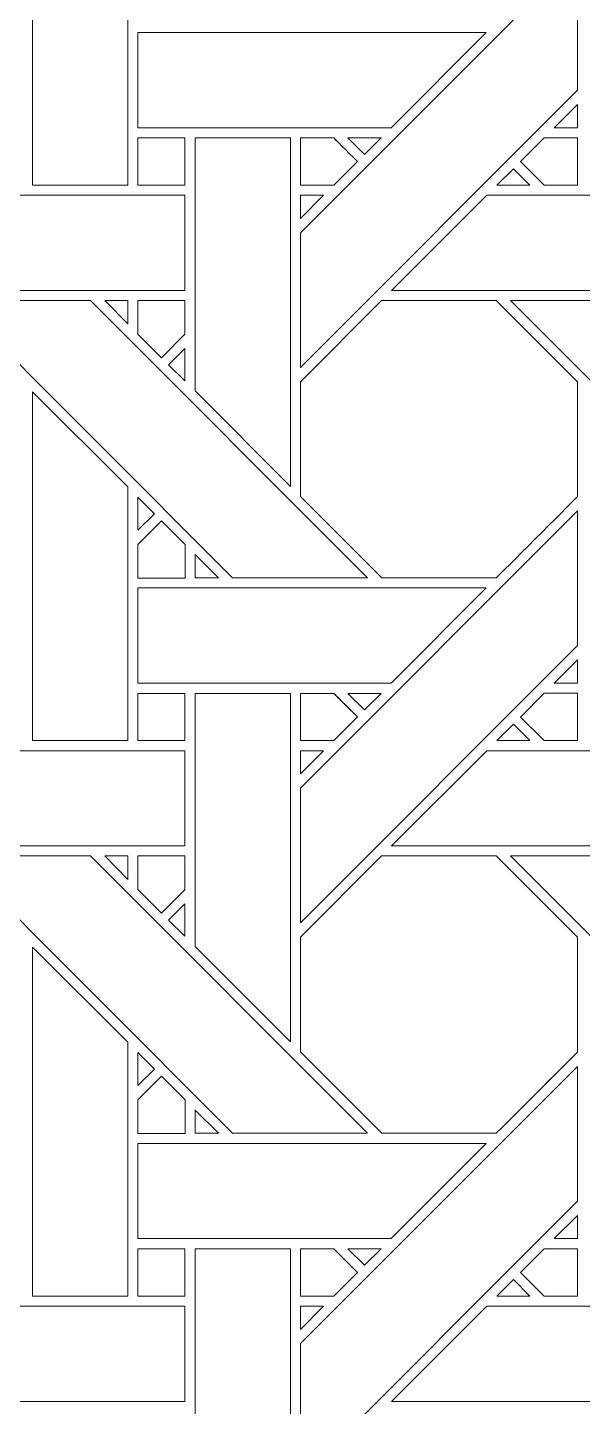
# Model space of a CAD drawing. Header units: inches. Extents: x 3.4 to 21.4, y 0.1 to 18.1.
# Drawn here: x 15.949 to 16.898, y 8.866 to 11.221 of the extents above; entities that cross this region are included whole.
import ezdxf

# ---------------------------------------------------------------- set-up
doc = ezdxf.new("R2010")
doc.units = ezdxf.units.IN
doc.header["$MEASUREMENT"] = 0
doc.layers.add('Design', color=7, linetype='Continuous', lineweight=0)

msp = doc.modelspace()

# ---------------------------------------------------------------- linework, layer by layer
at = {"layer": 'Design'}
for points, knots in [([(3.3829, 18.0948), (3.3829, 18.0948), (3.3829, 0.0948), (3.3829, 0.0948), (3.3829, 0.0948), (21.3829, 0.0948), (21.3829, 0.0948), (21.3829, 0.0948), (21.3829, 18.0948), (21.3829, 18.0948), (21.3829, 18.0948), (3.3829, 18.0948), (3.3829, 18.0948)], [0, 0, 0, 0, 1, 1, 1, 2, 2, 2, 3, 3, 3, 4, 4, 4, 4]), ([(4.2402, 17.2374), (4.2402, 17.2374), (4.2402, 0.9521), (4.2402, 0.9521), (4.2402, 0.9521), (20.5255, 0.9521), (20.5255, 0.9521), (20.5255, 0.9521), (20.5255, 17.2374), (20.5255, 17.2374), (20.5255, 17.2374), (4.2402, 17.2374), (4.2402, 17.2374)], [0, 0, 0, 0, 1, 1, 1, 2, 2, 2, 3, 3, 3, 4, 4, 4, 4]), ([(15.9574, 10.9519), (15.9574, 10.9519), (15.9574, 11.5477), (15.9574, 11.5477), (15.9574, 11.5477), (16.1201, 11.3856), (16.1201, 11.3856), (16.1201, 11.3856), (16.1201, 10.9519), (16.1201, 10.9519), (16.1201, 10.9519), (15.9574, 10.9519), (15.9574, 10.9519)], [0, 0, 0, 0, 1, 1, 1, 2, 2, 2, 3, 3, 3, 4, 4, 4, 4]), ([(16.889, 11.1141), (16.889, 11.1141), (16.4153, 10.6404), (16.4153, 10.6404), (16.4153, 10.6404), (16.4153, 10.8705), (16.4153, 10.8705), (16.4153, 10.8705), (16.889, 11.3441), (16.889, 11.3441), (16.889, 11.3441), (16.889, 11.1141), (16.889, 11.1141)], [0, 0, 0, 0, 1, 1, 1, 2, 2, 2, 3, 3, 3, 4, 4, 4, 4]), ([(16.5704, 11.0499), (16.5704, 11.0499), (16.1375, 11.0499), (16.1375, 11.0499), (16.1375, 11.0499), (16.1375, 11.2126), (16.1375, 11.2126), (16.1375, 11.2126), (16.7332, 11.2126), (16.7332, 11.2126), (16.7332, 11.2126), (16.5704, 11.0499), (16.5704, 11.0499)], [0, 0, 0, 0, 1, 1, 1, 2, 2, 2, 3, 3, 3, 4, 4, 4, 4]), ([(16.889, 11.0897), (16.889, 11.0897), (16.889, 11.0499), (16.889, 11.0499), (16.889, 11.0499), (16.8492, 11.0499), (16.8492, 11.0499), (16.8492, 11.0499), (16.889, 11.0897), (16.889, 11.0897)], [0, 0, 0, 0, 1, 1, 1, 2, 2, 2, 3, 3, 3, 3]), ([(16.2177, 10.9519), (16.2177, 10.9519), (16.1375, 10.9519), (16.1375, 10.9519), (16.1375, 10.9519), (16.1375, 11.0327), (16.1375, 11.0327), (16.1375, 11.0327), (16.2177, 11.0327), (16.2177, 11.0327), (16.2177, 11.0327), (16.2177, 10.9519), (16.2177, 10.9519)], [0, 0, 0, 0, 1, 1, 1, 2, 2, 2, 3, 3, 3, 4, 4, 4, 4]), ([(16.1375, 10.9519), (16.1375, 10.9519), (16.1375, 11.0327), (16.1375, 11.0327), (16.1375, 11.0327), (16.2177, 11.0327), (16.2177, 11.0327), (16.2177, 11.0327), (16.2177, 10.9519), (16.2177, 10.9519), (16.2177, 10.9519), (16.1375, 10.9519), (16.1375, 10.9519)], [0, 0, 0, 0, 1, 1, 1, 2, 2, 2, 3, 3, 3, 4, 4, 4, 4]), ([(16.2352, 10.6004), (16.2352, 10.6004), (16.2352, 11.0326), (16.2352, 11.0326), (16.2352, 11.0326), (16.3982, 11.0326), (16.3982, 11.0326), (16.3982, 11.0326), (16.3982, 10.4375), (16.3982, 10.4375), (16.3982, 10.4375), (16.2352, 10.6004), (16.2352, 10.6004)], [0, 0, 0, 0, 1, 1, 1, 2, 2, 2, 3, 3, 3, 4, 4, 4, 4]), ([(16.4724, 11.0327), (16.4775, 11.0276), (16.5083, 10.9967), (16.5127, 10.9923), (16.5127, 10.9923), (16.4723, 10.9519), (16.4723, 10.9519), (16.4723, 10.9519), (16.4153, 10.9519), (16.4153, 10.9519), (16.4153, 10.9519), (16.4153, 11.0327), (16.4153, 11.0327), (16.4153, 11.0327), (16.4724, 11.0327), (16.4724, 11.0327)], [0, 0, 0, 0, 1, 1, 1, 2, 2, 2, 3, 3, 3, 4, 4, 4, 5, 5, 5, 5]), ([(16.5127, 10.9923), (16.5127, 10.9923), (16.4723, 10.9519), (16.4723, 10.9519), (16.4723, 10.9519), (16.4153, 10.9519), (16.4153, 10.9519), (16.4153, 10.9519), (16.4153, 11.0327), (16.4153, 11.0327), (16.4153, 11.0327), (16.4724, 11.0327), (16.4724, 11.0327), (16.4777, 11.0274), (16.5085, 10.9965), (16.5127, 10.9923)], [0, 0, 0, 0, 1, 1, 1, 2, 2, 2, 3, 3, 3, 4, 4, 4, 5, 5, 5, 5]), ([(16.4967, 11.0326), (16.4967, 11.0326), (16.5532, 11.0326), (16.5532, 11.0326), (16.5532, 11.0326), (16.5249, 11.0045), (16.5249, 11.0045), (16.5249, 11.0045), (16.4967, 11.0326), (16.4967, 11.0326)], [0, 0, 0, 0, 1, 1, 1, 2, 2, 2, 3, 3, 3, 3]), ([(16.8319, 10.9519), (16.8319, 10.9519), (16.7915, 10.9923), (16.7915, 10.9923), (16.7915, 10.9923), (16.832, 11.0327), (16.832, 11.0327), (16.832, 11.0327), (16.889, 11.0327), (16.889, 11.0327), (16.889, 11.0327), (16.889, 10.9519), (16.889, 10.9519), (16.889, 10.9519), (16.8319, 10.9519), (16.8319, 10.9519)], [0, 0, 0, 0, 1, 1, 1, 2, 2, 2, 3, 3, 3, 4, 4, 4, 5, 5, 5, 5]), ([(16.889, 10.9519), (16.889, 10.9519), (16.8319, 10.9519), (16.8319, 10.9519), (16.8319, 10.9519), (16.7915, 10.9923), (16.7915, 10.9923), (16.7915, 10.9923), (16.832, 11.0327), (16.832, 11.0327), (16.832, 11.0327), (16.889, 11.0327), (16.889, 11.0327), (16.889, 11.0327), (16.889, 10.9519), (16.889, 10.9519)], [0, 0, 0, 0, 1, 1, 1, 2, 2, 2, 3, 3, 3, 4, 4, 4, 5, 5, 5, 5]), ([(16.7794, 10.9801), (16.7794, 10.9801), (16.8076, 10.9519), (16.8076, 10.9519), (16.8076, 10.9519), (16.7511, 10.9519), (16.7511, 10.9519), (16.7511, 10.9519), (16.7794, 10.9801), (16.7794, 10.9801)], [0, 0, 0, 0, 1, 1, 1, 2, 2, 2, 3, 3, 3, 3]), ([(16.2177, 10.9347), (16.2177, 10.9347), (16.2177, 10.7719), (16.2177, 10.7719), (16.2177, 10.7719), (15.6224, 10.7719), (15.6224, 10.7719), (15.6224, 10.7719), (15.7853, 10.9347), (15.7853, 10.9347), (15.7853, 10.9347), (16.2177, 10.9347), (16.2177, 10.9347)], [0, 0, 0, 0, 1, 1, 1, 2, 2, 2, 3, 3, 3, 4, 4, 4, 4]), ([(16.4551, 10.9347), (16.4551, 10.9347), (16.4153, 10.8949), (16.4153, 10.8949), (16.4153, 10.8949), (16.4153, 10.9347), (16.4153, 10.9347), (16.4153, 10.9347), (16.4551, 10.9347), (16.4551, 10.9347)], [0, 0, 0, 0, 1, 1, 1, 2, 2, 2, 3, 3, 3, 3]), ([(17.1664, 10.9347), (17.1664, 10.9347), (17.1664, 10.7719), (17.1664, 10.7719), (17.1664, 10.7719), (16.5711, 10.7719), (16.5711, 10.7719), (16.5711, 10.7719), (16.734, 10.9347), (16.734, 10.9347), (16.734, 10.9347), (17.1664, 10.9347), (17.1664, 10.9347)], [0, 0, 0, 0, 1, 1, 1, 2, 2, 2, 3, 3, 3, 4, 4, 4, 4]), ([(16.2993, 10.2811), (16.2993, 10.2811), (15.8257, 10.7548), (15.8257, 10.7548), (15.8257, 10.7548), (16.0567, 10.7548), (16.0567, 10.7548), (16.0567, 10.7548), (16.5303, 10.2811), (16.5303, 10.2811), (16.5303, 10.2811), (16.2993, 10.2811), (16.2993, 10.2811)], [0, 0, 0, 0, 1, 1, 1, 2, 2, 2, 3, 3, 3, 4, 4, 4, 4]), ([(16.1202, 10.7548), (16.1202, 10.7548), (16.1202, 10.715), (16.1202, 10.715), (16.1202, 10.715), (16.0808, 10.7548), (16.0808, 10.7548), (16.0808, 10.7548), (16.1202, 10.7548), (16.1202, 10.7548)], [0, 0, 0, 0, 1, 1, 1, 2, 2, 2, 3, 3, 3, 3]), ([(16.2177, 10.7548), (16.2177, 10.7548), (16.2177, 10.6972), (16.2177, 10.6972), (16.2177, 10.6972), (16.1778, 10.6573), (16.1778, 10.6573), (16.1778, 10.6573), (16.1375, 10.6976), (16.1375, 10.6976), (16.1375, 10.6976), (16.1375, 10.7548), (16.1375, 10.7548), (16.1375, 10.7548), (16.2177, 10.7548), (16.2177, 10.7548)], [0, 0, 0, 0, 1, 1, 1, 2, 2, 2, 3, 3, 3, 4, 4, 4, 5, 5, 5, 5]), ([(16.1778, 10.6573), (16.1778, 10.6573), (16.1375, 10.6976), (16.1375, 10.6976), (16.1375, 10.6976), (16.1375, 10.7548), (16.1375, 10.7548), (16.1375, 10.7548), (16.2177, 10.7548), (16.2177, 10.7548), (16.2177, 10.7548), (16.2177, 10.6972), (16.2177, 10.6972), (16.2177, 10.6972), (16.1778, 10.6573), (16.1778, 10.6573)], [0, 0, 0, 0, 1, 1, 1, 2, 2, 2, 3, 3, 3, 4, 4, 4, 5, 5, 5, 5]), ([(16.554, 10.7548), (16.554, 10.7548), (16.7502, 10.7548), (16.7502, 10.7548), (16.7502, 10.7548), (16.889, 10.6161), (16.889, 10.6161), (16.889, 10.6161), (16.889, 10.4199), (16.889, 10.4199), (16.8712, 10.4019), (16.7593, 10.2902), (16.7503, 10.2812), (16.7503, 10.2812), (16.5546, 10.2812), (16.5546, 10.2812), (16.5546, 10.2812), (16.4153, 10.4204), (16.4153, 10.4204), (16.4153, 10.4204), (16.4153, 10.6161), (16.4153, 10.6161), (16.4153, 10.6161), (16.554, 10.7548), (16.554, 10.7548)], [0, 0, 0, 0, 1, 1, 1, 2, 2, 2, 3, 3, 3, 4, 4, 4, 5, 5, 5, 6, 6, 6, 7, 7, 7, 8, 8, 8, 8]), ([(16.889, 10.4199), (16.8712, 10.4019), (16.7593, 10.2902), (16.7503, 10.2812), (16.7503, 10.2812), (16.5546, 10.2812), (16.5546, 10.2812), (16.5546, 10.2812), (16.4153, 10.4204), (16.4153, 10.4204), (16.4153, 10.4204), (16.4153, 10.6161), (16.4153, 10.6161), (16.4153, 10.6161), (16.554, 10.7548), (16.554, 10.7548), (16.554, 10.7548), (16.7502, 10.7548), (16.7502, 10.7548), (16.7502, 10.7548), (16.889, 10.6161), (16.889, 10.6161), (16.889, 10.6161), (16.889, 10.4199), (16.889, 10.4199)], [0, 0, 0, 0, 1, 1, 1, 2, 2, 2, 3, 3, 3, 4, 4, 4, 5, 5, 5, 6, 6, 6, 7, 7, 7, 8, 8, 8, 8]), ([(17.248, 10.2811), (17.248, 10.2811), (16.7745, 10.7548), (16.7745, 10.7548), (16.7745, 10.7548), (17.0054, 10.7548), (17.0054, 10.7548), (17.0054, 10.7548), (17.479, 10.2811), (17.479, 10.2811), (17.479, 10.2811), (17.248, 10.2811), (17.248, 10.2811)], [0, 0, 0, 0, 1, 1, 1, 2, 2, 2, 3, 3, 3, 4, 4, 4, 4]), ([(16.2177, 10.6729), (16.2177, 10.6729), (16.2177, 10.6178), (16.2177, 10.6178), (16.2177, 10.6178), (16.1899, 10.6452), (16.1899, 10.6452), (16.1899, 10.6452), (16.2177, 10.6729), (16.2177, 10.6729)], [0, 0, 0, 0, 1, 1, 1, 2, 2, 2, 3, 3, 3, 3]), ([(15.9574, 10.0031), (15.9574, 10.0031), (15.9574, 10.599), (15.9574, 10.599), (15.9574, 10.599), (16.1201, 10.4368), (16.1201, 10.4368), (16.1201, 10.4368), (16.1201, 10.0031), (16.1201, 10.0031), (16.1201, 10.0031), (15.9574, 10.0031), (15.9574, 10.0031)], [0, 0, 0, 0, 1, 1, 1, 2, 2, 2, 3, 3, 3, 4, 4, 4, 4]), ([(16.1374, 10.3626), (16.1374, 10.3626), (16.1374, 10.4193), (16.1374, 10.4193), (16.1374, 10.4193), (16.1656, 10.3908), (16.1656, 10.3908), (16.1656, 10.3908), (16.1374, 10.3626), (16.1374, 10.3626)], [0, 0, 0, 0, 1, 1, 1, 2, 2, 2, 3, 3, 3, 3]), ([(16.889, 10.1654), (16.889, 10.1654), (16.4153, 9.6917), (16.4153, 9.6917), (16.4153, 9.6917), (16.4153, 9.9218), (16.4153, 9.9218), (16.4153, 9.9218), (16.889, 10.3954), (16.889, 10.3954), (16.889, 10.3954), (16.889, 10.1654), (16.889, 10.1654)], [0, 0, 0, 0, 1, 1, 1, 2, 2, 2, 3, 3, 3, 4, 4, 4, 4]), ([(16.1375, 10.2809), (16.1375, 10.2809), (16.1375, 10.3382), (16.1375, 10.3382), (16.1375, 10.3382), (16.1778, 10.3785), (16.1778, 10.3785), (16.1778, 10.3785), (16.2181, 10.3382), (16.2181, 10.3382), (16.2181, 10.3382), (16.2181, 10.2809), (16.2181, 10.2809), (16.2181, 10.2809), (16.1375, 10.2809), (16.1375, 10.2809)], [0, 0, 0, 0, 1, 1, 1, 2, 2, 2, 3, 3, 3, 4, 4, 4, 5, 5, 5, 5]), ([(16.1778, 10.3785), (16.1778, 10.3785), (16.2181, 10.3382), (16.2181, 10.3382), (16.2181, 10.3382), (16.2181, 10.2809), (16.2181, 10.2809), (16.2181, 10.2809), (16.1375, 10.2809), (16.1375, 10.2809), (16.1375, 10.2809), (16.1375, 10.3382), (16.1375, 10.3382), (16.1375, 10.3382), (16.1778, 10.3785), (16.1778, 10.3785)], [0, 0, 0, 0, 1, 1, 1, 2, 2, 2, 3, 3, 3, 4, 4, 4, 5, 5, 5, 5]), ([(16.2354, 10.2811), (16.2354, 10.2811), (16.2354, 10.3209), (16.2354, 10.3209), (16.2354, 10.3209), (16.2751, 10.2811), (16.2751, 10.2811), (16.2751, 10.2811), (16.2354, 10.2811), (16.2354, 10.2811)], [0, 0, 0, 0, 1, 1, 1, 2, 2, 2, 3, 3, 3, 3]), ([(16.5704, 10.1012), (16.5704, 10.1012), (16.1375, 10.1012), (16.1375, 10.1012), (16.1375, 10.1012), (16.1375, 10.2639), (16.1375, 10.2639), (16.1375, 10.2639), (16.7332, 10.2639), (16.7332, 10.2639), (16.7332, 10.2639), (16.5704, 10.1012), (16.5704, 10.1012)], [0, 0, 0, 0, 1, 1, 1, 2, 2, 2, 3, 3, 3, 4, 4, 4, 4]), ([(16.889, 10.141), (16.889, 10.141), (16.889, 10.1012), (16.889, 10.1012), (16.889, 10.1012), (16.8492, 10.1012), (16.8492, 10.1012), (16.8492, 10.1012), (16.889, 10.141), (16.889, 10.141)], [0, 0, 0, 0, 1, 1, 1, 2, 2, 2, 3, 3, 3, 3]), ([(16.2177, 10.0031), (16.2177, 10.0031), (16.1375, 10.0031), (16.1375, 10.0031), (16.1375, 10.0031), (16.1375, 10.0839), (16.1375, 10.0839), (16.1375, 10.0839), (16.2177, 10.0839), (16.2177, 10.0839), (16.2177, 10.0839), (16.2177, 10.0031), (16.2177, 10.0031)], [0, 0, 0, 0, 1, 1, 1, 2, 2, 2, 3, 3, 3, 4, 4, 4, 4]), ([(16.1375, 10.0031), (16.1375, 10.0031), (16.1375, 10.0839), (16.1375, 10.0839), (16.1375, 10.0839), (16.2177, 10.0839), (16.2177, 10.0839), (16.2177, 10.0839), (16.2177, 10.0031), (16.2177, 10.0031), (16.2177, 10.0031), (16.1375, 10.0031), (16.1375, 10.0031)], [0, 0, 0, 0, 1, 1, 1, 2, 2, 2, 3, 3, 3, 4, 4, 4, 4]), ([(16.2352, 9.6517), (16.2352, 9.6517), (16.2352, 10.0839), (16.2352, 10.0839), (16.2352, 10.0839), (16.3982, 10.0839), (16.3982, 10.0839), (16.3982, 10.0839), (16.3982, 9.4888), (16.3982, 9.4888), (16.3982, 9.4888), (16.2352, 9.6517), (16.2352, 9.6517)], [0, 0, 0, 0, 1, 1, 1, 2, 2, 2, 3, 3, 3, 4, 4, 4, 4]), ([(16.4724, 10.0839), (16.4775, 10.0788), (16.5083, 10.048), (16.5127, 10.0436), (16.5127, 10.0436), (16.4723, 10.0032), (16.4723, 10.0032), (16.4723, 10.0032), (16.4153, 10.0032), (16.4153, 10.0032), (16.4153, 10.0032), (16.4153, 10.0839), (16.4153, 10.0839), (16.4153, 10.0839), (16.4724, 10.0839), (16.4724, 10.0839)], [0, 0, 0, 0, 1, 1, 1, 2, 2, 2, 3, 3, 3, 4, 4, 4, 5, 5, 5, 5]), ([(16.4973, 10.059), (16.4973, 10.059), (16.5127, 10.0436), (16.5127, 10.0436), (16.5127, 10.0436), (16.4723, 10.0032), (16.4723, 10.0032), (16.4723, 10.0032), (16.4153, 10.0032), (16.4153, 10.0032), (16.4153, 10.0032), (16.4153, 10.0839), (16.4153, 10.0839), (16.4153, 10.0839), (16.4724, 10.0839), (16.4724, 10.0839), (16.4778, 10.0785), (16.4879, 10.0685), (16.4973, 10.059)], [0, 0, 0, 0, 1, 1, 1, 2, 2, 2, 3, 3, 3, 4, 4, 4, 5, 5, 5, 6, 6, 6, 6]), ([(16.4967, 10.0839), (16.4967, 10.0839), (16.5532, 10.0839), (16.5532, 10.0839), (16.5532, 10.0839), (16.5249, 10.0557), (16.5249, 10.0557), (16.5249, 10.0557), (16.4967, 10.0839), (16.4967, 10.0839)], [0, 0, 0, 0, 1, 1, 1, 2, 2, 2, 3, 3, 3, 3]), ([(16.8319, 10.0031), (16.8319, 10.0031), (16.7915, 10.0435), (16.7915, 10.0435), (16.7915, 10.0435), (16.832, 10.084), (16.832, 10.084), (16.832, 10.084), (16.889, 10.084), (16.889, 10.084), (16.889, 10.084), (16.889, 10.0031), (16.889, 10.0031), (16.889, 10.0031), (16.8319, 10.0031), (16.8319, 10.0031)], [0, 0, 0, 0, 1, 1, 1, 2, 2, 2, 3, 3, 3, 4, 4, 4, 5, 5, 5, 5]), ([(16.889, 10.0031), (16.889, 10.0031), (16.8319, 10.0031), (16.8319, 10.0031), (16.8319, 10.0031), (16.7915, 10.0435), (16.7915, 10.0435), (16.7915, 10.0435), (16.832, 10.084), (16.832, 10.084), (16.832, 10.084), (16.889, 10.084), (16.889, 10.084), (16.889, 10.084), (16.889, 10.0031), (16.889, 10.0031)], [0, 0, 0, 0, 1, 1, 1, 2, 2, 2, 3, 3, 3, 4, 4, 4, 5, 5, 5, 5]), ([(16.7794, 10.0314), (16.7794, 10.0314), (16.8076, 10.0031), (16.8076, 10.0031), (16.8076, 10.0031), (16.7511, 10.0031), (16.7511, 10.0031), (16.7511, 10.0031), (16.7794, 10.0314), (16.7794, 10.0314)], [0, 0, 0, 0, 1, 1, 1, 2, 2, 2, 3, 3, 3, 3]), ([(16.2177, 9.986), (16.2177, 9.986), (16.2177, 9.8232), (16.2177, 9.8232), (16.2177, 9.8232), (15.6224, 9.8232), (15.6224, 9.8232), (15.6224, 9.8232), (15.7853, 9.986), (15.7853, 9.986), (15.7853, 9.986), (16.2177, 9.986), (16.2177, 9.986)], [0, 0, 0, 0, 1, 1, 1, 2, 2, 2, 3, 3, 3, 4, 4, 4, 4]), ([(16.4551, 9.986), (16.4551, 9.986), (16.4153, 9.9462), (16.4153, 9.9462), (16.4153, 9.9462), (16.4153, 9.986), (16.4153, 9.986), (16.4153, 9.986), (16.4551, 9.986), (16.4551, 9.986)], [0, 0, 0, 0, 1, 1, 1, 2, 2, 2, 3, 3, 3, 3]), ([(17.1664, 9.986), (17.1664, 9.986), (17.1664, 9.8232), (17.1664, 9.8232), (17.1664, 9.8232), (16.5711, 9.8232), (16.5711, 9.8232), (16.5711, 9.8232), (16.734, 9.986), (16.734, 9.986), (16.734, 9.986), (17.1664, 9.986), (17.1664, 9.986)], [0, 0, 0, 0, 1, 1, 1, 2, 2, 2, 3, 3, 3, 4, 4, 4, 4]), ([(16.2993, 9.3324), (16.2993, 9.3324), (15.8257, 9.8061), (15.8257, 9.8061), (15.8257, 9.8061), (16.0567, 9.8061), (16.0567, 9.8061), (16.0567, 9.8061), (16.5303, 9.3324), (16.5303, 9.3324), (16.5303, 9.3324), (16.2993, 9.3324), (16.2993, 9.3324)], [0, 0, 0, 0, 1, 1, 1, 2, 2, 2, 3, 3, 3, 4, 4, 4, 4]), ([(16.1202, 9.8061), (16.1202, 9.8061), (16.1202, 9.7662), (16.1202, 9.7662), (16.1202, 9.7662), (16.0808, 9.8061), (16.0808, 9.8061), (16.0808, 9.8061), (16.1202, 9.8061), (16.1202, 9.8061)], [0, 0, 0, 0, 1, 1, 1, 2, 2, 2, 3, 3, 3, 3]), ([(16.2177, 9.8061), (16.2177, 9.8061), (16.2177, 9.7485), (16.2177, 9.7485), (16.2177, 9.7485), (16.1778, 9.7085), (16.1778, 9.7085), (16.1778, 9.7085), (16.1375, 9.7489), (16.1375, 9.7489), (16.1375, 9.7489), (16.1375, 9.8061), (16.1375, 9.8061), (16.1375, 9.8061), (16.2177, 9.8061), (16.2177, 9.8061)], [0, 0, 0, 0, 1, 1, 1, 2, 2, 2, 3, 3, 3, 4, 4, 4, 5, 5, 5, 5]), ([(16.1778, 9.7085), (16.1778, 9.7085), (16.1375, 9.7489), (16.1375, 9.7489), (16.1375, 9.7489), (16.1375, 9.8061), (16.1375, 9.8061), (16.1375, 9.8061), (16.2177, 9.8061), (16.2177, 9.8061), (16.2177, 9.8061), (16.2177, 9.7485), (16.2177, 9.7485), (16.2177, 9.7485), (16.1778, 9.7085), (16.1778, 9.7085)], [0, 0, 0, 0, 1, 1, 1, 2, 2, 2, 3, 3, 3, 4, 4, 4, 5, 5, 5, 5]), ([(16.554, 9.8061), (16.554, 9.8061), (16.7502, 9.8061), (16.7502, 9.8061), (16.7502, 9.8061), (16.889, 9.6673), (16.889, 9.6673), (16.889, 9.6673), (16.889, 9.4711), (16.889, 9.4711), (16.8712, 9.4532), (16.7593, 9.3414), (16.7503, 9.3324), (16.7503, 9.3324), (16.5546, 9.3324), (16.5546, 9.3324), (16.5546, 9.3324), (16.4153, 9.4717), (16.4153, 9.4717), (16.4153, 9.4717), (16.4153, 9.6673), (16.4153, 9.6673), (16.4153, 9.6673), (16.554, 9.8061), (16.554, 9.8061)], [0, 0, 0, 0, 1, 1, 1, 2, 2, 2, 3, 3, 3, 4, 4, 4, 5, 5, 5, 6, 6, 6, 7, 7, 7, 8, 8, 8, 8]), ([(16.889, 9.4711), (16.8714, 9.4533), (16.7594, 9.3416), (16.7503, 9.3324), (16.7503, 9.3324), (16.5546, 9.3324), (16.5546, 9.3324), (16.5546, 9.3324), (16.4153, 9.4717), (16.4153, 9.4717), (16.4153, 9.4717), (16.4153, 9.6673), (16.4153, 9.6673), (16.4153, 9.6673), (16.554, 9.8061), (16.554, 9.8061), (16.554, 9.8061), (16.7502, 9.8061), (16.7502, 9.8061), (16.7502, 9.8061), (16.889, 9.6673), (16.889, 9.6673), (16.889, 9.6673), (16.889, 9.4711), (16.889, 9.4711)], [0, 0, 0, 0, 1, 1, 1, 2, 2, 2, 3, 3, 3, 4, 4, 4, 5, 5, 5, 6, 6, 6, 7, 7, 7, 8, 8, 8, 8]), ([(17.248, 9.3324), (17.248, 9.3324), (16.7745, 9.8061), (16.7745, 9.8061), (16.7745, 9.8061), (17.0054, 9.8061), (17.0054, 9.8061), (17.0054, 9.8061), (17.479, 9.3324), (17.479, 9.3324), (17.479, 9.3324), (17.248, 9.3324), (17.248, 9.3324)], [0, 0, 0, 0, 1, 1, 1, 2, 2, 2, 3, 3, 3, 4, 4, 4, 4]), ([(16.2177, 9.7242), (16.2177, 9.7242), (16.2177, 9.6691), (16.2177, 9.6691), (16.2177, 9.6691), (16.1899, 9.6964), (16.1899, 9.6964), (16.1899, 9.6964), (16.2177, 9.7242), (16.2177, 9.7242)], [0, 0, 0, 0, 1, 1, 1, 2, 2, 2, 3, 3, 3, 3]), ([(15.9574, 9.0544), (15.9574, 9.0544), (15.9574, 9.6503), (15.9574, 9.6503), (15.9574, 9.6503), (16.1201, 9.4881), (16.1201, 9.4881), (16.1201, 9.4881), (16.1201, 9.0544), (16.1201, 9.0544), (16.1201, 9.0544), (15.9574, 9.0544), (15.9574, 9.0544)], [0, 0, 0, 0, 1, 1, 1, 2, 2, 2, 3, 3, 3, 4, 4, 4, 4]), ([(16.1374, 9.4138), (16.1374, 9.4138), (16.1374, 9.4706), (16.1374, 9.4706), (16.1374, 9.4706), (16.1656, 9.442), (16.1656, 9.442), (16.1656, 9.442), (16.1374, 9.4138), (16.1374, 9.4138)], [0, 0, 0, 0, 1, 1, 1, 2, 2, 2, 3, 3, 3, 3]), ([(16.889, 9.2166), (16.889, 9.2166), (16.4153, 8.743), (16.4153, 8.743), (16.4153, 8.743), (16.4153, 8.9731), (16.4153, 8.9731), (16.4153, 8.9731), (16.889, 9.4467), (16.889, 9.4467), (16.889, 9.4467), (16.889, 9.2166), (16.889, 9.2166)], [0, 0, 0, 0, 1, 1, 1, 2, 2, 2, 3, 3, 3, 4, 4, 4, 4]), ([(16.1375, 9.3322), (16.1375, 9.3322), (16.1375, 9.3895), (16.1375, 9.3895), (16.1375, 9.3895), (16.1778, 9.4298), (16.1778, 9.4298), (16.1778, 9.4298), (16.2181, 9.3895), (16.2181, 9.3895), (16.2181, 9.3895), (16.2181, 9.3322), (16.2181, 9.3322), (16.2181, 9.3322), (16.1375, 9.3322), (16.1375, 9.3322)], [0, 0, 0, 0, 1, 1, 1, 2, 2, 2, 3, 3, 3, 4, 4, 4, 5, 5, 5, 5]), ([(16.1778, 9.4298), (16.1778, 9.4298), (16.2181, 9.3895), (16.2181, 9.3895), (16.2181, 9.3895), (16.2181, 9.3322), (16.2181, 9.3322), (16.2181, 9.3322), (16.1375, 9.3322), (16.1375, 9.3322), (16.1375, 9.3322), (16.1375, 9.3895), (16.1375, 9.3895), (16.1375, 9.3895), (16.1778, 9.4298), (16.1778, 9.4298)], [0, 0, 0, 0, 1, 1, 1, 2, 2, 2, 3, 3, 3, 4, 4, 4, 5, 5, 5, 5]), ([(16.2354, 9.3324), (16.2354, 9.3324), (16.2354, 9.3722), (16.2354, 9.3722), (16.2354, 9.3722), (16.2751, 9.3324), (16.2751, 9.3324), (16.2751, 9.3324), (16.2354, 9.3324), (16.2354, 9.3324)], [0, 0, 0, 0, 1, 1, 1, 2, 2, 2, 3, 3, 3, 3]), ([(16.5704, 9.1525), (16.5704, 9.1525), (16.1375, 9.1525), (16.1375, 9.1525), (16.1375, 9.1525), (16.1375, 9.3152), (16.1375, 9.3152), (16.1375, 9.3152), (16.7332, 9.3152), (16.7332, 9.3152), (16.7332, 9.3152), (16.5704, 9.1525), (16.5704, 9.1525)], [0, 0, 0, 0, 1, 1, 1, 2, 2, 2, 3, 3, 3, 4, 4, 4, 4]), ([(16.889, 9.1923), (16.889, 9.1923), (16.889, 9.1525), (16.889, 9.1525), (16.889, 9.1525), (16.8492, 9.1525), (16.8492, 9.1525), (16.8492, 9.1525), (16.889, 9.1923), (16.889, 9.1923)], [0, 0, 0, 0, 1, 1, 1, 2, 2, 2, 3, 3, 3, 3]), ([(16.2177, 9.0544), (16.2177, 9.0544), (16.1375, 9.0544), (16.1375, 9.0544), (16.1375, 9.0544), (16.1375, 9.1352), (16.1375, 9.1352), (16.1375, 9.1352), (16.2177, 9.1352), (16.2177, 9.1352), (16.2177, 9.1352), (16.2177, 9.0544), (16.2177, 9.0544)], [0, 0, 0, 0, 1, 1, 1, 2, 2, 2, 3, 3, 3, 4, 4, 4, 4]), ([(16.1375, 9.0544), (16.1375, 9.0544), (16.1375, 9.1352), (16.1375, 9.1352), (16.1375, 9.1352), (16.2177, 9.1352), (16.2177, 9.1352), (16.2177, 9.1352), (16.2177, 9.0544), (16.2177, 9.0544), (16.2177, 9.0544), (16.1375, 9.0544), (16.1375, 9.0544)], [0, 0, 0, 0, 1, 1, 1, 2, 2, 2, 3, 3, 3, 4, 4, 4, 4]), ([(16.2352, 8.703), (16.2352, 8.703), (16.2352, 9.1352), (16.2352, 9.1352), (16.2352, 9.1352), (16.3982, 9.1352), (16.3982, 9.1352), (16.3982, 9.1352), (16.3982, 8.5401), (16.3982, 8.5401), (16.3982, 8.5401), (16.2352, 8.703), (16.2352, 8.703)], [0, 0, 0, 0, 1, 1, 1, 2, 2, 2, 3, 3, 3, 4, 4, 4, 4]), ([(16.4724, 9.1352), (16.4775, 9.1301), (16.5083, 9.0993), (16.5127, 9.0948), (16.5127, 9.0948), (16.4723, 9.0544), (16.4723, 9.0544), (16.4723, 9.0544), (16.4153, 9.0544), (16.4153, 9.0544), (16.4153, 9.0544), (16.4153, 9.1352), (16.4153, 9.1352), (16.4153, 9.1352), (16.4724, 9.1352), (16.4724, 9.1352)], [0, 0, 0, 0, 1, 1, 1, 2, 2, 2, 3, 3, 3, 4, 4, 4, 5, 5, 5, 5]), ([(16.4988, 9.1088), (16.4988, 9.1088), (16.5127, 9.0948), (16.5127, 9.0948), (16.5127, 9.0948), (16.4723, 9.0544), (16.4723, 9.0544), (16.4723, 9.0544), (16.4153, 9.0544), (16.4153, 9.0544), (16.4153, 9.0544), (16.4153, 9.1352), (16.4153, 9.1352), (16.4153, 9.1352), (16.4724, 9.1352), (16.4724, 9.1352), (16.4781, 9.1295), (16.489, 9.1186), (16.4988, 9.1088)], [0, 0, 0, 0, 1, 1, 1, 2, 2, 2, 3, 3, 3, 4, 4, 4, 5, 5, 5, 6, 6, 6, 6]), ([(16.4967, 9.1352), (16.4967, 9.1352), (16.5532, 9.1352), (16.5532, 9.1352), (16.5532, 9.1352), (16.5249, 9.107), (16.5249, 9.107), (16.5249, 9.107), (16.4967, 9.1352), (16.4967, 9.1352)], [0, 0, 0, 0, 1, 1, 1, 2, 2, 2, 3, 3, 3, 3]), ([(16.8319, 9.0544), (16.8319, 9.0544), (16.7915, 9.0948), (16.7915, 9.0948), (16.7915, 9.0948), (16.832, 9.1352), (16.832, 9.1352), (16.832, 9.1352), (16.889, 9.1352), (16.889, 9.1352), (16.889, 9.1352), (16.889, 9.0544), (16.889, 9.0544), (16.889, 9.0544), (16.8319, 9.0544), (16.8319, 9.0544)], [0, 0, 0, 0, 1, 1, 1, 2, 2, 2, 3, 3, 3, 4, 4, 4, 5, 5, 5, 5]), ([(16.889, 9.0544), (16.889, 9.0544), (16.8319, 9.0544), (16.8319, 9.0544), (16.8319, 9.0544), (16.7915, 9.0948), (16.7915, 9.0948), (16.7915, 9.0948), (16.832, 9.1352), (16.832, 9.1352), (16.832, 9.1352), (16.889, 9.1352), (16.889, 9.1352), (16.889, 9.1352), (16.889, 9.0544), (16.889, 9.0544)], [0, 0, 0, 0, 1, 1, 1, 2, 2, 2, 3, 3, 3, 4, 4, 4, 5, 5, 5, 5]), ([(16.7794, 9.0827), (16.7794, 9.0827), (16.8076, 9.0544), (16.8076, 9.0544), (16.8076, 9.0544), (16.7511, 9.0544), (16.7511, 9.0544), (16.7511, 9.0544), (16.7794, 9.0827), (16.7794, 9.0827)], [0, 0, 0, 0, 1, 1, 1, 2, 2, 2, 3, 3, 3, 3]), ([(16.2177, 9.0373), (16.2177, 9.0373), (16.2177, 8.8745), (16.2177, 8.8745), (16.2177, 8.8745), (15.6224, 8.8745), (15.6224, 8.8745), (15.6224, 8.8745), (15.7853, 9.0373), (15.7853, 9.0373), (15.7853, 9.0373), (16.2177, 9.0373), (16.2177, 9.0373)], [0, 0, 0, 0, 1, 1, 1, 2, 2, 2, 3, 3, 3, 4, 4, 4, 4]), ([(16.4551, 9.0373), (16.4551, 9.0373), (16.4153, 8.9975), (16.4153, 8.9975), (16.4153, 8.9975), (16.4153, 9.0373), (16.4153, 9.0373), (16.4153, 9.0373), (16.4551, 9.0373), (16.4551, 9.0373)], [0, 0, 0, 0, 1, 1, 1, 2, 2, 2, 3, 3, 3, 3]), ([(17.1664, 9.0373), (17.1664, 9.0373), (17.1664, 8.8745), (17.1664, 8.8745), (17.1664, 8.8745), (16.5711, 8.8745), (16.5711, 8.8745), (16.5711, 8.8745), (16.734, 9.0373), (16.734, 9.0373), (16.734, 9.0373), (17.1664, 9.0373), (17.1664, 9.0373)], [0, 0, 0, 0, 1, 1, 1, 2, 2, 2, 3, 3, 3, 4, 4, 4, 4])]:
    msp.add_open_spline(points, degree=3, knots=knots, dxfattribs=at)

doc.saveas('drawing.dxf')
